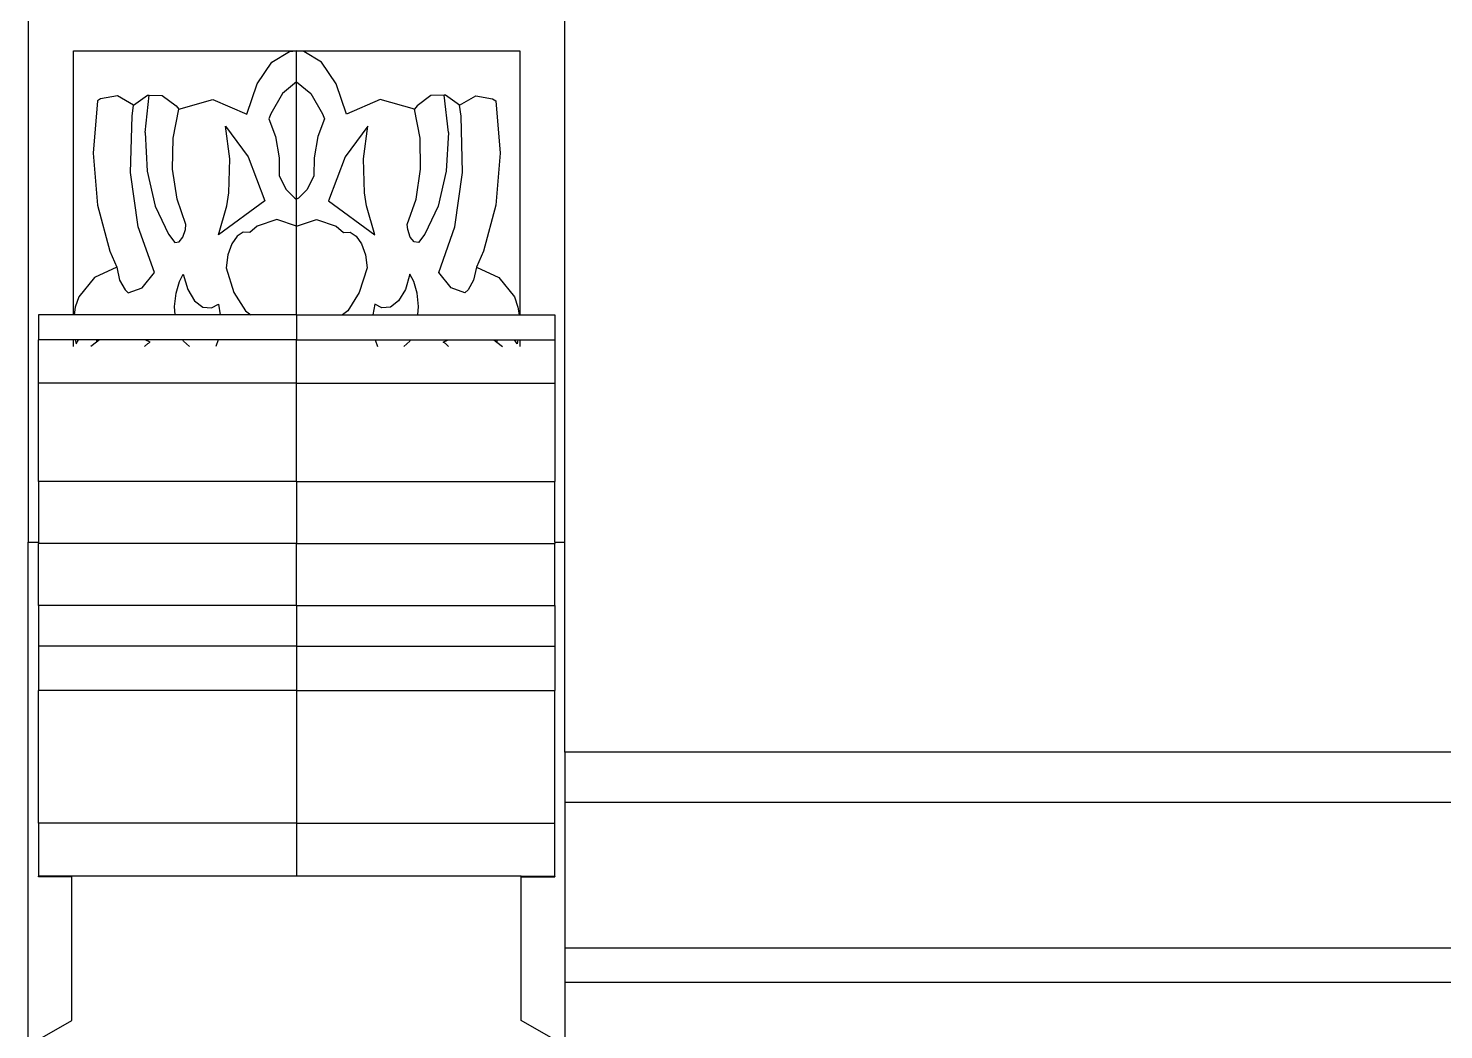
# Model space of a CAD drawing. Extents: x -24961 to 905641, y -154323 to 635957.
# Drawn here: x 395854 to 396909, y -128971 to -128225 of the extents above; entities that cross this region are included whole.
import ezdxf

# ---------------------------------------------------------------- set-up
doc = ezdxf.new("R2010")
doc.units = 0
doc.header["$LTSCALE"] = 1000
doc.header["$MEASUREMENT"] = 0
doc.layers.add('WALL', color=9, linetype='Continuous')

msp = doc.modelspace()

# ---------------------------------------------------------------- linework, layer by layer
for p, q in [((395853.6, -128207.9), (395853.6, -128607.9)), ((396253.6, -128607.9), (396253.6, -128207.9)), ((395887.3, -128438.3), (395887.3, -128241.6)), ((395887.3, -128241.6), (396053.6, -128241.6)), ((396035.2, -128249.9), (396048.2, -128242.1)), ((396048.2, -128242.1), (396053.6, -128241.6)), ((396059, -128242.1), (396053.6, -128241.6)), ((396053.6, -128264.7), (396053.6, -128241.6)), ((396053.6, -128241.6), (396219.9, -128241.6)), ((396072.1, -128249.9), (396059, -128242.1)), ((396219.9, -128241.6), (396219.9, -128438.3)), ((396024.1, -128266.1), (396035.2, -128249.9)), ((396083.1, -128266.1), (396072.1, -128249.9)), ((396016.4, -128288.8), (396024.1, -128266.1)), ((396053.6, -128264.7), (396043, -128273.4)), ((396053.6, -128352), (396053.6, -128264.7)), ((396053.6, -128264.7), (396064.2, -128273.4)), ((396090.9, -128288.8), (396083.1, -128266.1)), ((395907.5, -128277.4), (395905.1, -128278.9)), ((395920, -128275.2), (395907.5, -128277.4)), ((395932.1, -128282.1), (395920, -128275.2)), ((395932.1, -128282.1), (395942.5, -128274.6)), ((395940.6, -128302.5), (395943.6, -128274.7)), ((395942.5, -128274.6), (395943.6, -128274.7)), ((395943.6, -128274.7), (395953.5, -128274.8)), ((395953.5, -128274.8), (395963.9, -128282.5)), ((396043, -128273.4), (396034.3, -128288.6)), ((396064.2, -128273.4), (396072.9, -128288.6)), ((396153.7, -128274.8), (396143.4, -128282.5)), ((396163.7, -128274.7), (396153.7, -128274.8)), ((396164.7, -128274.6), (396163.7, -128274.7)), ((396166.7, -128302.5), (396163.7, -128274.7)), ((396175.1, -128282.1), (396164.7, -128274.6)), ((396175.1, -128282.1), (396187.2, -128275.2)), ((396187.2, -128275.2), (396199.7, -128277.4)), ((396199.7, -128277.4), (396202.1, -128278.9)), ((395905.1, -128278.9), (395901.9, -128317.7)), ((395931, -128290.3), (395932.1, -128282.1)), ((395961.6, -128306.6), (395965.7, -128284.9)), ((395963.9, -128282.5), (395965.7, -128284.9)), ((395965.7, -128284.9), (395991.2, -128277.9)), ((395991.2, -128277.9), (396016.4, -128288.8)), ((396116, -128277.9), (396090.9, -128288.8)), ((396141.5, -128284.9), (396116, -128277.9)), ((396143.4, -128282.5), (396141.5, -128284.9)), ((396145.6, -128306.6), (396141.5, -128284.9)), ((396176.2, -128290.3), (396175.1, -128282.1)), ((396202.1, -128278.9), (396205.3, -128317.7)), ((395929.9, -128332.3), (395931, -128290.3)), ((396003.8, -128322), (396000.5, -128297.6)), ((396000.5, -128297.6), (396017.4, -128320.5)), ((396034.3, -128288.6), (396032.9, -128292.3)), ((396032.9, -128292.3), (396037.9, -128305.5)), ((396074.3, -128292.3), (396069.3, -128305.5)), ((396072.9, -128288.6), (396074.3, -128292.3)), ((396106.7, -128297.6), (396089.8, -128320.5)), ((396103.4, -128322), (396106.7, -128297.6)), ((396177.3, -128332.3), (396176.2, -128290.3)), ((395940.6, -128302.5), (395942.1, -128331.2)), ((395961.2, -128329.8), (395961.6, -128306.6)), ((396037.9, -128305.5), (396040.6, -128321.3)), ((396069.3, -128305.5), (396066.6, -128321.3)), ((396146, -128329.8), (396145.6, -128306.6)), ((396166.7, -128302.5), (396165.1, -128331.2)), ((395901.9, -128317.7), (395905.1, -128356.5)), ((396205.3, -128317.7), (396202.2, -128356.5)), ((395964.5, -128352.1), (395961.2, -128329.8)), ((396003, -128347.3), (396003.8, -128322)), ((396017.4, -128320.5), (396029.8, -128353.4)), ((396040.6, -128321.3), (396040.7, -128334.7)), ((396066.6, -128321.3), (396066.5, -128334.7)), ((396089.8, -128320.5), (396077.4, -128353.4)), ((396104.2, -128347.3), (396103.4, -128322)), ((396142.7, -128352.1), (396146, -128329.8)), ((395935.6, -128372.7), (395929.9, -128332.3)), ((395942.1, -128331.2), (395948.1, -128357.3)), ((396040.7, -128334.7), (396045.8, -128345)), ((396066.5, -128334.7), (396061.4, -128345)), ((396165.1, -128331.2), (396159.1, -128357.3)), ((396171.6, -128372.7), (396177.3, -128332.3)), ((396001.6, -128357), (396003, -128347.3)), ((396045.8, -128345), (396052.2, -128351.3)), ((396052.2, -128351.3), (396053.6, -128352)), ((396055, -128351.3), (396053.6, -128352)), ((396061.4, -128345), (396055, -128351.3)), ((396105.6, -128357), (396104.2, -128347.3)), ((395905.1, -128356.5), (395914.3, -128391)), ((395948.1, -128357.3), (395958, -128378.1)), ((395971.1, -128370.9), (395964.5, -128352.1)), ((396029.8, -128353.4), (395995.3, -128378.8)), ((395995.3, -128378.8), (396001.6, -128357)), ((396053.6, -128372.2), (396053.6, -128352)), ((396077.4, -128353.4), (396111.9, -128378.8)), ((396111.9, -128378.8), (396105.6, -128357)), ((396136.1, -128370.9), (396142.7, -128352.1)), ((396159.1, -128357.3), (396149.2, -128378.1)), ((396202.2, -128356.5), (396192.9, -128391)), ((395970.7, -128374.7), (395971.1, -128370.9)), ((396024.2, -128372.3), (396018.7, -128377)), ((396038.9, -128367.2), (396024.2, -128372.3)), ((396053.6, -128372.2), (396038.9, -128367.2)), ((396053.6, -128372.2), (396068.3, -128367.2)), ((396053.6, -128438.3), (396053.6, -128372.2)), ((396068.3, -128367.2), (396083, -128372.3)), ((396083, -128372.3), (396088.5, -128377)), ((396136.5, -128374.7), (396136.1, -128370.9)), ((395947.6, -128406.9), (395935.6, -128372.7)), ((395958, -128378.1), (395962.8, -128384.3)), ((395966, -128383.8), (395968.9, -128380.4)), ((395968.9, -128380.4), (395970.7, -128374.7)), ((396009.2, -128379.6), (396005.2, -128385.5)), ((396013.8, -128376.7), (396009.2, -128379.6)), ((396018.7, -128377), (396013.8, -128376.7)), ((396088.5, -128377), (396093.4, -128376.7)), ((396093.4, -128376.7), (396098.1, -128379.6)), ((396098.1, -128379.6), (396102, -128385.5)), ((396138.3, -128380.4), (396136.5, -128374.7)), ((396141.2, -128383.8), (396138.3, -128380.4)), ((396149.2, -128378.1), (396144.5, -128384.3)), ((396159.6, -128406.9), (396171.6, -128372.7)), ((395914.3, -128391), (395919.5, -128402.7)), ((395962.8, -128384.3), (395966, -128383.8)), ((396005.2, -128385.5), (396002.4, -128393.6)), ((396102, -128385.5), (396104.9, -128393.6)), ((396144.5, -128384.3), (396141.2, -128383.8)), ((396192.9, -128391), (396187.7, -128402.7)), ((395919.5, -128402.7), (395902.9, -128410.6)), ((395919.5, -128402.7), (395921.7, -128412.5)), ((396002.4, -128393.6), (396001, -128403.2)), ((396001, -128403.2), (396006.9, -128421.7)), ((396106.2, -128403.2), (396100.3, -128421.7)), ((396104.9, -128393.6), (396106.2, -128403.2)), ((396187.7, -128402.7), (396185.5, -128412.5)), ((396187.7, -128402.7), (396204.3, -128410.6)), ((395902.9, -128410.6), (395891.3, -128425)), ((395921.7, -128412.5), (395925.7, -128419.7)), ((395938.5, -128418.1), (395947.6, -128406.9)), ((395963.7, -128422.2), (395966.2, -128413.5)), ((395966.2, -128413.5), (395969.1, -128408.1)), ((395969.1, -128408.1), (395972.5, -128419.5)), ((396138.1, -128408.1), (396134.7, -128419.5)), ((396141, -128413.5), (396138.1, -128408.1)), ((396143.5, -128422.2), (396141, -128413.5)), ((396168.7, -128418.1), (396159.6, -128406.9)), ((396185.5, -128412.5), (396181.5, -128419.7)), ((396204.3, -128410.6), (396216, -128425)), ((395891.3, -128425), (395888.6, -128432.7)), ((395925.7, -128419.7), (395928.1, -128422)), ((395928.1, -128422), (395938.5, -128418.1)), ((395962.7, -128432.1), (395963.7, -128422.2)), ((395972.5, -128419.5), (395977.6, -128428)), ((396006.9, -128421.7), (396015.4, -128435.3)), ((396100.3, -128421.7), (396091.8, -128435.3)), ((396134.7, -128419.5), (396129.6, -128428)), ((396144.5, -128432.1), (396143.5, -128422.2)), ((396179.1, -128422), (396168.7, -128418.1)), ((396181.5, -128419.7), (396179.1, -128422)), ((396216, -128425), (396218.6, -128432.7)), ((395888.6, -128432.7), (395887.8, -128438.3)), ((395963.2, -128438.3), (395962.7, -128432.1)), ((395977.6, -128428), (395983.7, -128432.7)), ((395983.7, -128432.7), (395990.2, -128433.1)), ((395990.2, -128433.1), (395995.3, -128430.3)), ((395995.3, -128430.3), (395996.7, -128438.3)), ((396015.4, -128435.3), (396019.6, -128438.3)), ((396091.8, -128435.3), (396087.7, -128438.3)), ((396111.9, -128430.3), (396110.5, -128438.3)), ((396117, -128433.1), (396111.9, -128430.3)), ((396123.5, -128432.7), (396117, -128433.1)), ((396129.6, -128428), (396123.5, -128432.7)), ((396144, -128438.3), (396144.5, -128432.1)), ((396218.6, -128432.7), (396219.4, -128438.3)), ((395861.2, -128438.3), (395861.2, -128457.1)), ((395887.3, -128438.3), (395861.2, -128438.3)), ((395887.8, -128438.3), (395887.3, -128438.3)), ((395963.2, -128438.3), (395887.8, -128438.3)), ((395996.7, -128438.3), (395963.2, -128438.3)), ((396019.6, -128438.3), (395996.7, -128438.3)), ((396053.6, -128438.3), (396019.6, -128438.3)), ((396053.6, -128438.3), (396053.6, -128457.1)), ((396053.6, -128438.3), (396087.7, -128438.3)), ((396087.7, -128438.3), (396110.5, -128438.3)), ((396110.5, -128438.3), (396144, -128438.3)), ((396144, -128438.3), (396219.4, -128438.3)), ((396219.4, -128438.3), (396219.9, -128438.3)), ((396219.9, -128438.3), (396246.1, -128438.3)), ((396246.1, -128438.3), (396246.1, -128457.1)), ((395887.3, -128457.1), (395861.2, -128457.1)), ((395861.2, -128489.2), (395861.2, -128457.1)), ((395887.3, -128462), (395887.3, -128457.1)), ((395888.6, -128457.1), (395887.3, -128457.1)), ((395888.6, -128457.1), (395889.2, -128460)), ((395891.1, -128457.1), (395888.6, -128457.1)), ((395889.2, -128460), (395891.1, -128457.1)), ((395904.4, -128457.1), (395891.1, -128457.1)), ((395904.4, -128458.8), (395900.2, -128462)), ((395906.7, -128457.1), (395904.4, -128458.8)), ((395904.4, -128457.1), (395904.4, -128458.8)), ((395906.7, -128457.1), (395904.4, -128457.1)), ((395940.7, -128457.1), (395906.7, -128457.1)), ((395940.3, -128462), (395942.7, -128459.6)), ((395944.4, -128458.7), (395940.7, -128457.1)), ((395968.9, -128457.1), (395940.7, -128457.1)), ((395942.7, -128459.6), (395944.4, -128458.7)), ((395969.3, -128458), (395968.9, -128457.1)), ((395995.1, -128457.1), (395968.9, -128457.1)), ((395973.7, -128462), (395969.3, -128458)), ((395995.1, -128457.1), (395993.3, -128462)), ((396053.6, -128457.1), (395995.1, -128457.1)), ((396053.6, -128457.1), (396112.1, -128457.1)), ((396053.6, -128489.2), (396053.6, -128457.1)), ((396112.1, -128457.1), (396113.9, -128462)), ((396112.1, -128457.1), (396138.4, -128457.1)), ((396133.5, -128462), (396137.9, -128458)), ((396137.9, -128458), (396138.4, -128457.1)), ((396138.4, -128457.1), (396166.5, -128457.1)), ((396162.8, -128458.7), (396166.5, -128457.1)), ((396164.5, -128459.6), (396162.8, -128458.7)), ((396166.9, -128462), (396164.5, -128459.6)), ((396166.5, -128457.1), (396200.6, -128457.1)), ((396200.6, -128457.1), (396202.8, -128458.8)), ((396200.6, -128457.1), (396202.9, -128457.1)), ((396202.9, -128457.1), (396202.8, -128458.8)), ((396202.8, -128458.8), (396207, -128462)), ((396202.9, -128457.1), (396216.1, -128457.1)), ((396218, -128460), (396216.1, -128457.1)), ((396216.1, -128457.1), (396218.6, -128457.1)), ((396218.6, -128457.1), (396218, -128460)), ((396218.6, -128457.1), (396219.9, -128457.1)), ((396219.9, -128457.1), (396219.9, -128462)), ((396219.9, -128457.1), (396246.1, -128457.1)), ((396246.1, -128457.1), (396246.1, -128489.2)), ((396053.6, -128489.2), (395861.2, -128489.2)), ((395861.2, -128562.6), (395861.2, -128489.2)), ((396053.6, -128562.6), (396053.6, -128489.2)), ((396053.6, -128489.2), (396246.1, -128489.2)), ((396246.1, -128489.2), (396246.1, -128562.6)), ((396053.6, -128562.6), (395861.2, -128562.6)), ((395861.2, -128562.6), (395861.2, -128607.9)), ((396053.6, -128562.6), (396053.6, -128608.8)), ((396053.6, -128562.6), (396246.1, -128562.6)), ((396246.1, -128607.9), (396246.1, -128562.6)), ((395853.6, -128607.9), (395861.2, -128607.9)), ((395853.6, -128983.1), (395853.6, -128607.9)), ((395861.2, -128607.9), (395861.2, -128608.8)), ((396053.6, -128608.8), (395861.2, -128608.8)), ((395861.2, -128655), (395861.2, -128608.8)), ((396053.6, -128608.8), (396246.1, -128608.8)), ((396053.6, -128655), (396053.6, -128608.8)), ((396246.1, -128607.9), (396253.6, -128607.9)), ((396246.1, -128607.9), (396246.1, -128608.8)), ((396246.1, -128655), (396246.1, -128608.8)), ((396253.6, -128764.3), (396253.6, -128607.9)), ((395861.2, -128655), (395861.2, -128685.4)), ((396053.6, -128655), (395861.2, -128655)), ((396053.6, -128655), (396246.1, -128655)), ((396053.6, -128655), (396053.6, -128685.4)), ((396246.1, -128655), (396246.1, -128685.4)), ((396053.6, -128685.4), (395861.2, -128685.4)), ((395861.2, -128685.4), (395861.2, -128718.5)), ((396053.6, -128685.4), (396246.1, -128685.4)), ((396053.6, -128685.4), (396053.6, -128718.5)), ((396246.1, -128685.4), (396246.1, -128718.5)), ((396053.6, -128718.5), (395861.2, -128718.5)), ((395861.2, -128817.3), (395861.2, -128718.5)), ((396053.6, -128718.5), (396246.1, -128718.5)), ((396053.6, -128718.5), (396053.6, -128817.3)), ((396246.1, -128817.3), (396246.1, -128718.5)), ((402349.4, -128764.3), (396253.6, -128764.3)), ((396253.6, -128764.3), (396253.6, -128801.9)), ((402360.1, -128801.9), (396253.6, -128801.9)), ((396253.6, -128801.9), (396253.6, -128910.6)), ((396053.6, -128817.3), (395861.2, -128817.3)), ((395861.2, -128817.3), (395861.2, -128856.8)), ((396053.6, -128817.3), (396246.1, -128817.3)), ((396053.6, -128817.3), (396053.6, -128856.8)), ((396246.1, -128856.8), (396246.1, -128817.3)), ((395861.2, -128857.1), (395861.2, -128856.8)), ((395886.1, -128856.8), (395861.2, -128856.8)), ((395886.1, -128857.1), (395861.2, -128857.1)), ((395861.2, -128857.4), (395861.2, -128857.1)), ((395886.1, -128857.4), (395861.2, -128857.4)), ((396053.6, -128856.8), (395886.1, -128856.8)), ((395886.1, -128857.1), (395886.1, -128856.8)), ((395886.1, -128857.4), (395886.1, -128857.1)), ((395886.1, -128964.4), (395886.1, -128857.4)), ((396221.1, -128856.8), (396053.6, -128856.8)), ((396221.1, -128856.8), (396246.1, -128856.8)), ((396221.1, -128857.1), (396221.1, -128856.8)), ((396221.1, -128857.1), (396246.1, -128857.1)), ((396221.1, -128857.4), (396221.1, -128857.1)), ((396221.1, -128857.4), (396246.1, -128857.4)), ((396221.1, -128964.4), (396221.1, -128857.4)), ((396246.1, -128856.8), (396246.1, -128857.1)), ((396246.1, -128857.4), (396246.1, -128857.1)), ((402473.6, -128910.6), (396253.6, -128910.6)), ((396253.6, -128910.6), (396253.6, -128936.2)), ((402553.6, -128936.2), (396253.6, -128936.2)), ((396253.6, -128936.2), (396253.6, -128983.1)), ((395853.6, -128983.1), (395886.1, -128964.4)), ((396253.6, -128983.1), (396221.1, -128964.4))]:
    msp.add_line(p, q)
at = {"layer": 'WALL'}
for p, q in [((395853.6, -128207.9), (395853.6, -128607.9)), ((396253.6, -128607.9), (396253.6, -128207.9)), ((395853.6, -128983.1), (395853.6, -128607.9)), ((395853.6, -128607.9), (395861.2, -128607.9)), ((396253.6, -128764.3), (396253.6, -128607.9)), ((402349.4, -128764.3), (396253.6, -128764.3))]:
    msp.add_line(p, q, dxfattribs=at)

doc.saveas('drawing.dxf')
